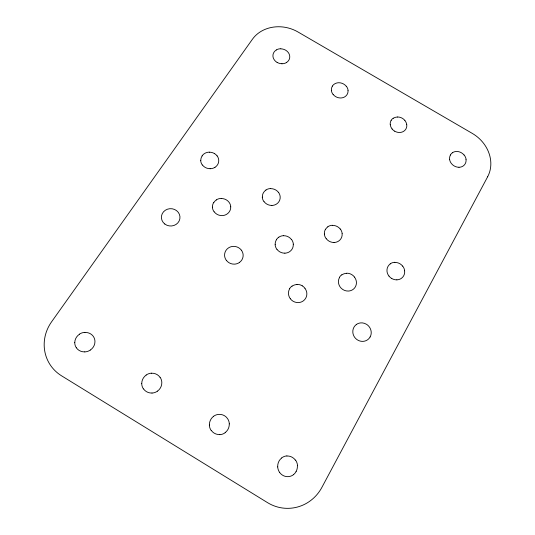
<?xml version="1.0" encoding="UTF-8"?>
<svg xmlns="http://www.w3.org/2000/svg" width="535" height="535" viewBox="0 0 535 535"><rect width="100%" height="100%" fill="white"/><g stroke="black" fill="none" stroke-linecap="round" stroke-linejoin="round"><path stroke-width="0.8" d="M279.665 472.458A10.319 9.851 86.1 0 0 282.614 475.22A10.319 9.851 86.1 0 0 288.271 476.631A10.399 9.924 86.1 0 0 293.608 474.598M277.712 466.935A10.319 9.851 86.1 0 1 281.637 458.02M286.874 456.014A10.319 9.851 86.1 0 1 295.4 460.14M297.373 465.631A10.319 9.851 86.1 0 1 296.082 471.522M296.123 471.509A10.319 9.851 86.1 0 1 293.528 474.592M279.665 472.458A10.399 9.924 86.1 0 1 277.698 466.894M281.664 457.913A10.399 9.924 86.1 0 1 286.934 455.9M295.527 460.06A10.399 9.924 86.1 0 1 297.513 465.584M229.274 423.854A10.125 9.891 -72.5 0 1 225.161 432.588M219.825 434.547A10.125 9.891 -72.5 0 1 211.292 430.428M213.639 416.297A10.125 9.891 -72.5 0 0 210.937 419.266A10.132 9.891 -72.5 0 0 209.412 425.037M229.314 423.907A10.205 9.971 -72.5 0 0 227.455 418.477A10.125 9.891 -72.5 0 0 218.962 414.371A10.205 9.971 -72.5 0 0 213.565 416.284M225.161 432.708A10.205 9.971 -72.5 0 1 219.778 434.681M211.185 430.514A10.205 9.971 -72.5 0 1 209.352 425.044M157.45 391.138A10.111 9.784 -38.3 0 0 161.817 382.599A10.185 9.851 -38.3 0 0 160.085 377.269M152.027 393.031A10.111 9.784 -38.3 0 1 143.547 388.932M146.162 375.028A10.185 9.851 -38.3 0 1 151.606 373.162M141.762 383.582A10.111 9.777 -38.3 0 1 146.182 375.082M151.579 373.229A10.111 9.777 -38.3 0 1 160.005 377.289M157.437 391.165A10.185 9.851 -38.3 0 1 151.98 393.064M143.433 388.925A10.185 9.851 -38.3 0 1 141.728 383.555M90.348 350.024A10.185 9.576 -27.5 0 0 94.949 341.684A10.259 9.643 -27.5 0 0 93.344 336.448A10.185 9.576 -27.5 0 0 90.562 333.86A10.185 9.576 -27.5 0 0 84.918 332.476M90.301 350.084A10.259 9.643 -27.5 0 1 84.764 351.91M79.387 334.154A10.259 9.643 -27.5 0 1 84.904 332.369M84.791 351.869A10.185 9.576 -27.5 0 1 76.358 347.797M74.78 342.567A10.185 9.576 -27.5 0 1 79.441 334.255M76.338 347.783A10.259 9.65 -27.5 0 1 74.753 342.514M466.005 159.296A8.587 7.49 34.4 0 1 463.263 165.93A8.654 7.543 34.4 0 1 458.956 167.268M458.983 167.261A8.587 7.49 34.4 0 1 451.593 163.75A8.654 7.543 34.4 0 1 449.594 159.43M449.654 159.463A8.587 7.49 34.4 0 1 450.443 155.043M452.409 152.763A8.654 7.543 34.4 0 1 456.703 151.458A8.587 7.49 34.4 0 1 464.005 154.976M464.106 154.976A8.654 7.543 34.4 0 1 466.065 159.263M450.383 155.003A8.587 7.49 34.4 0 1 452.396 152.789M406.767 124.702A8.513 7.47 28.4 0 1 403.838 131.195A8.573 7.517 28.4 0 1 399.464 132.479A8.513 7.47 28.4 0 1 394.69 131.162M392.135 128.975A8.513 7.47 28.4 0 1 390.303 124.762M393.285 118.288A8.513 7.47 28.4 0 1 397.612 117.045M394.663 131.169A8.513 7.47 28.4 0 1 392.088 128.975M390.249 124.755A8.513 7.47 28.4 0 1 391.159 120.422M404.868 120.509A8.513 7.47 28.4 0 1 406.72 124.695M397.592 116.978A8.513 7.463 28.4 0 1 404.895 120.449M391.112 120.375A8.573 7.517 28.4 0 1 393.212 118.202M348.011 90.395A8.466 7.416 22.3 0 1 344.894 96.748A8.527 7.47 22.3 0 1 340.454 97.979A8.466 7.416 22.3 0 1 333.171 94.494M331.426 90.348A8.466 7.416 22.3 0 1 332.449 86.102M333.118 94.488A8.527 7.47 22.3 0 1 331.366 90.315M346.299 86.215A8.527 7.47 22.3 0 1 348.064 90.368M332.389 86.068A8.466 7.416 22.3 0 1 334.542 83.962A8.527 7.47 22.3 0 1 338.983 82.738A8.466 7.416 22.3 0 1 346.205 86.215M286.439 62.548A8.446 7.336 16.6 0 0 289.736 56.335A8.513 7.396 16.6 0 0 288.064 52.256A8.446 7.336 16.6 0 0 280.848 48.852M281.972 63.725A8.446 7.336 16.6 0 1 277.17 62.401M286.426 62.568A8.513 7.396 16.6 0 1 281.925 63.752M276.314 49.922A8.513 7.396 16.6 0 1 280.801 48.765M277.123 62.421A8.453 7.343 16.6 0 1 274.622 60.281A8.513 7.396 16.6 0 1 272.937 56.155A8.453 7.343 16.6 0 1 276.321 50.009M271.854 205.42A8.975 8.319 18.3 0 1 264.116 201.715M262.377 197.154A8.975 8.319 18.3 0 1 265.975 190.072M270.73 188.648A8.975 8.319 18.3 0 1 278.421 192.319M271.813 205.447A9.041 8.379 18.3 0 0 276.608 203.989A8.975 8.319 18.3 0 0 280.173 196.853A9.041 8.379 18.3 0 0 278.427 192.266M264.016 201.715A9.041 8.379 18.3 0 1 262.27 197.121M265.902 189.992A9.041 8.379 18.3 0 1 270.683 188.561M293.267 244.214A9.122 8.614 23.1 0 1 289.702 251.617A9.195 8.68 23.1 0 1 284.841 253.169M284.874 253.162A9.122 8.614 23.1 0 1 276.996 249.39M275.211 244.676A9.122 8.614 23.1 0 1 276.441 239.76M276.936 249.384A9.195 8.68 23.1 0 1 275.137 244.635M278.788 237.199A9.195 8.68 23.1 0 1 283.637 235.674M291.522 239.459A9.195 8.68 23.1 0 1 293.334 244.174M276.368 239.72A9.128 8.614 23.1 0 1 278.768 237.232M283.577 235.714A9.128 8.614 23.1 0 1 291.408 239.459M339.544 277.444A9.202 8.647 37.8 0 0 339.885 286.599A9.202 8.647 37.8 0 0 348.265 291.053A9.276 8.72 37.8 0 0 353.02 289.448A9.202 8.647 37.8 0 0 355.327 286.874A9.209 8.654 37.8 0 0 356.384 281.845A9.202 8.647 37.8 0 0 354.458 277.117M341.852 274.916A9.202 8.647 37.8 0 1 346.593 273.345M339.424 277.364A9.276 8.72 37.8 0 1 341.765 274.796M346.54 273.204A9.276 8.72 37.8 0 1 354.471 277.003M230.725 206.858A9.122 8.506 10.3 0 1 226.947 214.094A9.189 8.573 10.3 0 1 221.998 215.612A9.122 8.506 10.3 0 1 214.221 211.833M213.886 202.404A9.122 8.506 10.3 0 1 216.367 199.983M221.249 198.525A9.122 8.506 10.3 0 1 229.027 202.25A9.189 8.573 10.3 0 1 230.745 206.824M214.114 211.827A9.189 8.573 10.3 0 1 212.422 207.159M216.28 199.889A9.189 8.573 10.3 0 1 221.202 198.431M212.455 207.179A9.115 8.506 10.3 0 1 213.813 202.364M214.983 167.308A8.981 8.206 9.2 0 0 218.735 160.353A9.048 8.266 9.2 0 0 217.09 155.839M210.148 168.699A8.981 8.206 9.2 0 1 202.451 165.021M200.819 160.54A8.981 8.206 9.2 0 1 202.183 155.906M214.482 153.599A8.981 8.206 9.2 0 1 217.083 155.899M214.963 167.328A9.048 8.266 9.2 0 1 210.095 168.726M202.344 165.014A9.048 8.266 9.2 0 1 200.705 160.5M209.392 152.154A9.048 8.266 9.2 0 0 204.537 153.525A8.981 8.206 9.2 0 0 202.096 155.886M209.366 152.207A8.981 8.206 9.2 0 1 214.435 153.572M239.339 262.524A9.262 8.827 12.5 0 0 243.137 254.981A9.329 8.888 12.4 0 0 241.379 250.186M241.352 250.166A9.262 8.827 12.5 0 0 233.434 246.374A9.329 8.888 12.5 0 0 228.452 247.932A9.262 8.827 12.4 0 0 224.586 255.469A9.329 8.888 12.5 0 0 226.325 260.304M226.352 260.318A9.262 8.827 12.5 0 0 234.323 264.143A9.329 8.888 12.5 0 0 239.326 262.551M404.634 270.824A9.122 8.399 40.5 0 1 401.504 278.26A9.189 8.46 40.5 0 1 396.843 279.838M396.876 279.832A9.122 8.399 40.5 0 1 391.767 278.488M394.897 262.417A9.122 8.399 40.5 0 1 402.668 266.136M402.668 266.082A9.189 8.46 40.5 0 1 404.647 270.797M388.965 276.067A9.189 8.46 40.5 0 1 386.999 271.312A9.122 8.406 40.5 0 1 390.222 263.949M390.209 263.849A9.189 8.46 40.5 0 1 394.857 262.297M391.734 278.494A9.122 8.406 40.5 0 1 388.992 276.08M342.126 233.695A9.021 8.386 29.9 0 1 338.789 240.964A9.082 8.446 29.9 0 1 334.061 242.482M334.087 242.475A9.021 8.386 29.9 0 1 326.303 238.757M325.554 229.308A9.021 8.386 29.9 0 1 327.855 226.867M332.536 225.389A9.021 8.386 29.9 0 1 340.267 229.08M326.223 238.73A9.082 8.446 29.9 0 1 324.37 234.056M327.788 226.76A9.082 8.446 29.9 0 1 332.502 225.275M340.293 229A9.082 8.446 29.9 0 1 342.159 233.641M324.397 234.076A9.021 8.386 29.9 0 1 325.501 229.248M370.12 336.97A9.496 8.968 48.1 0 0 371.17 331.707A9.496 8.968 48.1 0 0 369.157 326.724A9.496 8.968 48.1 0 0 366.368 324.23A9.496 8.968 48.1 0 0 356.25 324.538M370.08 336.95A9.429 8.901 48.1 0 1 367.752 339.645A9.496 8.968 48.1 0 1 362.897 341.363A9.429 8.901 48.1 0 1 357.621 339.999A9.496 8.968 48.1 0 1 354.785 337.471A9.496 8.968 48.1 0 1 352.846 332.482A9.429 8.901 48.1 0 1 356.25 324.618M290.338 298.717A9.296 8.908 32.1 0 1 288.499 293.842A9.296 8.914 32.1 0 1 289.689 288.739M290.311 298.737A9.296 8.914 32.1 0 0 298.323 302.583A9.362 8.975 32.1 0 0 303.258 300.924A9.296 8.908 32.1 0 0 306.829 293.207A9.296 8.914 32.1 0 0 304.943 288.378M292.103 286.158A9.296 8.914 32.1 0 1 296.978 284.546M302.228 285.844A9.296 8.908 32.1 0 1 304.977 288.305M289.616 288.666A9.362 8.975 32.1 0 1 292.056 286.051M296.972 284.426A9.362 8.975 32.1 0 1 302.248 285.804M487.646 176.777L321.943 487.285A41.289 39.416 86.1 0 1 305.117 504.057A41.59 39.704 86.1 0 1 282.58 508.023A41.295 39.423 86.2 0 1 267.433 502.586L61.645 375.871A40.734 38.299 -27.6 0 1 46.839 358.443A41.028 38.573 -27.5 0 1 45.121 336.207A40.734 38.293 -27.5 0 1 51.634 321.742L252.373 39.316A33.812 29.365 16.6 0 1 266.865 28.689A34.059 29.585 16.6 0 1 285.576 27.385A33.805 29.365 16.6 0 1 298.035 32.006L472.231 133.369A34.36 29.973 34.4 0 1 486.282 147.352A34.608 30.194 34.4 0 1 490.816 165.101A34.36 29.973 34.4 0 1 487.646 176.777M164.78 224.011A9.296 8.674 1.3 0 0 179.86 218.795A9.296 8.674 1.3 0 0 167.435 209.205A9.296 8.674 1.3 0 0 164.78 224.011"/></g></svg>
